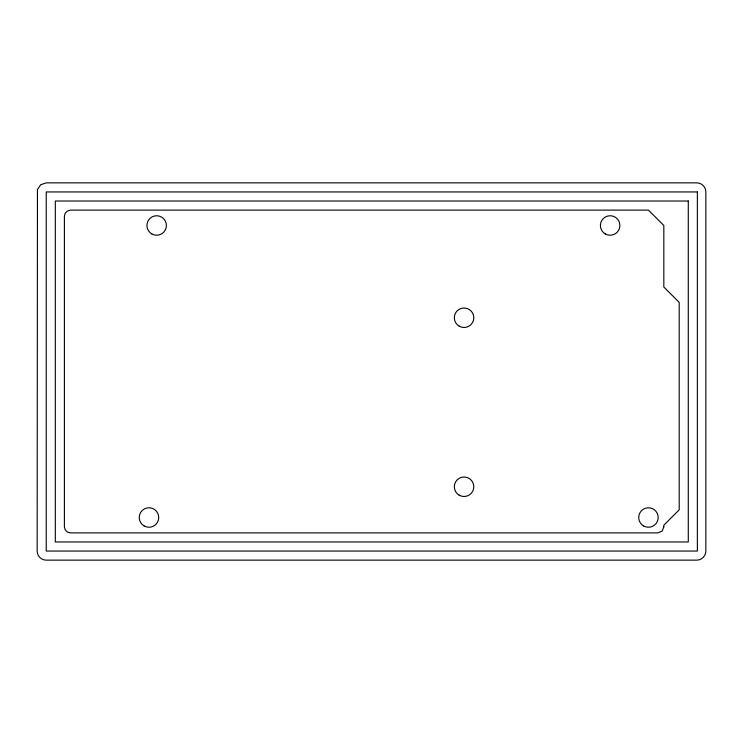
<?xml version="1.0" encoding="UTF-8"?>
<svg xmlns="http://www.w3.org/2000/svg" width="743" height="743" viewBox="0 0 743 743"><rect width="100%" height="100%" fill="white"/><g stroke="black" fill="none" stroke-linecap="round" stroke-linejoin="round"><path stroke-width="1.11" d="M663.824 526.871L662.162 531.096L657.806 532.889L70.427 532.889L67.474 532.118L65.17 529.815L64.4 526.871L64.4 216.259L65.17 213.185L67.474 211.012L70.427 210.111L648.453 210.111L663.824 225.491L663.824 286.993L679.204 302.373L679.204 509.828L663.824 525.199L663.824 526.871M37.456 189.595L37.15 551.055C37.066 555.931 41.367 560.231 46.233 560.138L696.767 560.138C701.633 560.231 705.934 555.931 705.85 551.055L705.85 191.945C705.934 187.069 701.633 182.769 696.767 182.862L46.233 182.862L40.707 184.738L37.456 189.595M697.371 191.945L46.233 191.945L46.233 551.055L697.371 551.055L697.371 191.945M688.287 201.028L55.316 201.028L55.316 541.972L688.287 541.972L688.287 201.028M643.587 525.942A9.743 9.743 0 0 0 658.187 517.509A9.743 9.743 0 0 0 643.587 509.076A9.743 9.743 0 0 0 643.587 525.942M605.266 233.924A9.743 9.743 0 0 0 619.876 225.491A9.743 9.743 0 0 0 605.266 217.058A9.743 9.743 0 0 0 605.266 233.924M459.193 326.177A9.743 9.743 0 0 0 473.802 317.744A9.743 9.743 0 0 0 459.193 309.311A9.743 9.743 0 0 0 459.193 326.177M459.193 495.191A9.743 9.743 0 0 0 473.802 486.758A9.743 9.743 0 0 0 459.193 478.325A9.743 9.743 0 0 0 459.193 495.191M151.795 233.924A9.743 9.743 0 0 0 166.395 225.491A9.743 9.743 0 0 0 151.795 217.058A9.743 9.743 0 0 0 151.795 233.924M144.105 525.942A9.743 9.743 0 0 0 158.714 517.509A9.743 9.743 0 0 0 144.105 509.076A9.743 9.743 0 0 0 144.105 525.942"/></g></svg>
